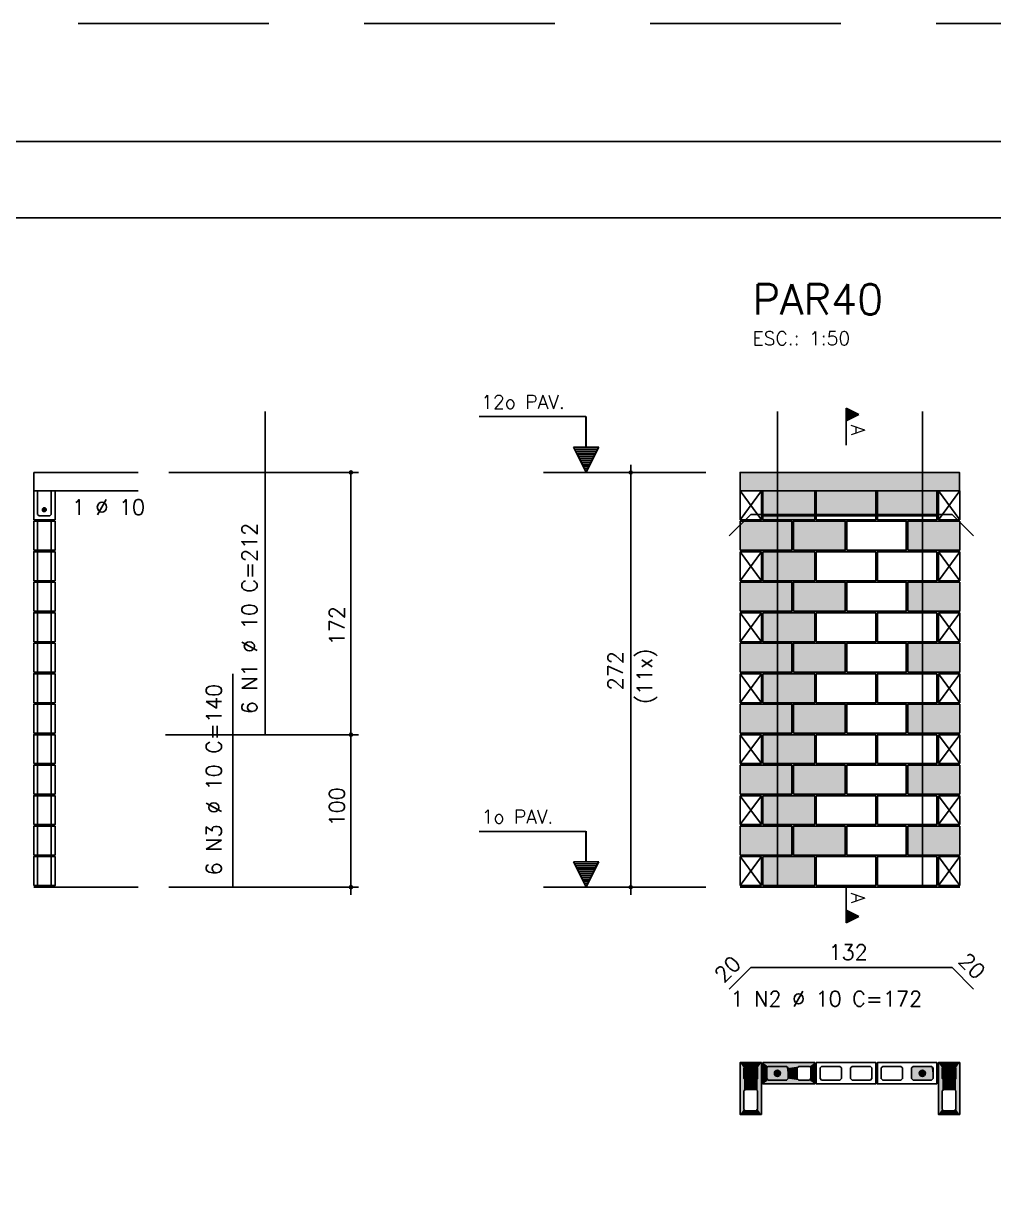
# Model space of a CAD drawing. Extents: x -1.9 to 86, y -1.5 to 60.9.
# Drawn here: x 49.08 to 61.8, y 45.59 to 60.95 of the extents above; entities that cross this region are included whole.
import ezdxf

# ---------------------------------------------------------------- set-up
doc = ezdxf.new("R2010")
doc.units = 0
doc.header["$MEASUREMENT"] = 0
doc.linetypes.add('HIDDEN', pattern=[0.375, 0.25, -0.125])
doc.layers.get('0').update_dxf_attribs({"linetype": 'CONTINUOUS'})
doc.layers.get('Defpoints').update_dxf_attribs({"linetype": 'CONTINUOUS'})
for name, color, linetype in [('ARQ_FOLHA', 7, 'CONTINUOUS'), ('PENA_01', 1, 'CONTINUOUS'), ('PENA_02', 2, 'CONTINUOUS'), ('PENA_03', 3, 'CONTINUOUS'), ('PENA_05', 5, 'CONTINUOUS'), ('PENA_06', 6, 'CONTINUOUS'), ('PENA_09', 254, 'CONTINUOUS'), ('PENA_11', 252, 'CONTINUOUS'), ('PENA_21', 100, 'CONTINUOUS')]:
    doc.layers.add(name, color=color, linetype=linetype)
doc.styles.get("Standard").update_dxf_attribs({"font": 'ROMANS.SHX'})

# ---------------------------------------------------------------- blocks, each defined once
blk = doc.blocks.new('FOLHA A1 - 841 X 594')
at = {"layer": 'ARQ_FOLHA', "color": 1}
for points in [[(-841, 0), (0, 0), (0, 594), (-841, 594)], [(-816, 10), (-10, 10), (-10, 584), (-816, 584)]]:
    blk.add_lwpolyline(points, close=True, dxfattribs=at)
at = {"layer": 'Defpoints', "color": 8, "linetype": 'HIDDEN', "ltscale": 100}
blk.add_lwpolyline([(-860.5, 609.5), (-860.5, -15.5), (19.5, -15.5), (19.5, 609.5)], close=True, dxfattribs=at)
blk = doc.blocks.new('*U24')
blk.add_blockref('FOLHA A1 - 841 X 594', (0, 0))

msp = doc.modelspace()

# ---------------------------------------------------------------- linework, layer by layer
at = {"layer": 'PENA_01', "linetype": 'Continuous'}
for p, q in [((55.9, 55.06), (58.031, 55.06)), ((58.779, 54.49), (59.459, 54.49)), ((59.479, 54.49), (60.259, 54.49)), ((60.279, 54.49), (61.059, 54.49)), ((55.9, 49.62), (58.031, 49.62))]:
    msp.add_line(p, q, dxfattribs=at)
for points in [[(58.529, 47.248), (58.529, 47.108), (58.549, 47.088), (58.689, 47.088), (58.709, 47.108), (58.709, 47.248), (58.689, 47.268), (58.549, 47.268), (58.529, 47.248)], [(59.089, 47.268), (58.849, 47.268), (58.829, 47.248), (58.829, 47.108), (58.849, 47.088), (59.089, 47.088), (59.109, 47.108), (59.109, 47.248), (59.089, 47.268)], [(59.389, 47.268), (59.249, 47.268), (59.229, 47.248), (59.229, 47.108), (59.249, 47.088), (59.389, 47.088), (59.409, 47.108), (59.409, 47.248), (59.389, 47.268)], [(59.809, 47.248), (59.789, 47.268), (59.549, 47.268), (59.529, 47.248), (59.529, 47.108), (59.549, 47.088), (59.789, 47.088), (59.809, 47.108), (59.809, 47.248)], [(60.209, 47.248), (60.189, 47.268), (59.949, 47.268), (59.929, 47.248), (59.929, 47.108), (59.949, 47.088), (60.189, 47.088), (60.209, 47.108), (60.209, 47.248)], [(60.609, 47.248), (60.589, 47.268), (60.349, 47.268), (60.329, 47.248), (60.329, 47.108), (60.349, 47.088), (60.589, 47.088), (60.609, 47.108), (60.609, 47.248)], [(61.009, 47.248), (60.989, 47.268), (60.749, 47.268), (60.729, 47.248), (60.729, 47.108), (60.749, 47.088), (60.989, 47.088), (61.009, 47.108), (61.009, 47.248)], [(61.129, 47.248), (61.129, 47.108), (61.149, 47.088), (61.289, 47.088), (61.309, 47.108), (61.309, 47.248), (61.289, 47.268), (61.149, 47.268), (61.129, 47.248)], [(58.529, 46.948), (58.529, 46.708), (58.549, 46.688), (58.689, 46.688), (58.709, 46.708), (58.709, 46.948), (58.689, 46.968), (58.549, 46.968), (58.529, 46.948)], [(61.129, 46.948), (61.129, 46.708), (61.149, 46.688), (61.289, 46.688), (61.309, 46.708), (61.309, 46.948), (61.289, 46.968), (61.149, 46.968), (61.129, 46.948)]]:
    msp.add_lwpolyline(points, dxfattribs=at)
at = {"layer": 'PENA_02', "linetype": 'Continuous'}
for p, q in [((58.759, 54.82), (58.479, 54.82)), ((58.479, 54.82), (58.479, 54.44)), ((58.759, 54.44), (58.759, 54.82)), ((61.359, 54.82), (61.079, 54.82)), ((61.079, 54.82), (61.079, 54.44)), ((61.359, 54.44), (61.359, 54.82)), ((58.479, 54.44), (58.759, 54.44)), ((61.079, 54.44), (61.359, 54.44)), ((58.759, 54.02), (58.479, 54.02)), ((58.479, 54.02), (58.479, 53.64)), ((58.759, 53.64), (58.759, 54.02)), ((61.359, 54.02), (61.079, 54.02)), ((61.079, 54.02), (61.079, 53.64)), ((61.359, 53.64), (61.359, 54.02)), ((58.479, 53.64), (58.759, 53.64)), ((61.079, 53.64), (61.359, 53.64)), ((58.759, 53.22), (58.479, 53.22)), ((58.479, 53.22), (58.479, 52.84)), ((58.759, 52.84), (58.759, 53.22)), ((61.359, 53.22), (61.079, 53.22)), ((61.079, 53.22), (61.079, 52.84)), ((61.359, 52.84), (61.359, 53.22)), ((58.479, 52.84), (58.759, 52.84)), ((61.079, 52.84), (61.359, 52.84)), ((58.759, 52.42), (58.479, 52.42)), ((58.479, 52.42), (58.479, 52.04)), ((58.759, 52.04), (58.759, 52.42)), ((61.359, 52.42), (61.079, 52.42)), ((61.079, 52.42), (61.079, 52.04)), ((61.359, 52.04), (61.359, 52.42)), ((58.479, 52.04), (58.759, 52.04)), ((61.079, 52.04), (61.359, 52.04)), ((58.759, 51.62), (58.479, 51.62)), ((58.479, 51.62), (58.479, 51.24)), ((58.759, 51.24), (58.759, 51.62)), ((61.359, 51.62), (61.079, 51.62)), ((61.079, 51.62), (61.079, 51.24)), ((61.359, 51.24), (61.359, 51.62)), ((58.479, 51.24), (58.759, 51.24)), ((61.079, 51.24), (61.359, 51.24)), ((58.759, 50.82), (58.479, 50.82)), ((58.479, 50.82), (58.479, 50.44)), ((58.759, 50.44), (58.759, 50.82)), ((61.359, 50.82), (61.079, 50.82)), ((61.079, 50.82), (61.079, 50.44)), ((61.359, 50.44), (61.359, 50.82)), ((58.479, 50.44), (58.759, 50.44)), ((61.079, 50.44), (61.359, 50.44)), ((58.759, 50.02), (58.479, 50.02)), ((58.479, 50.02), (58.479, 49.64)), ((58.759, 49.64), (58.759, 50.02)), ((61.359, 50.02), (61.079, 50.02)), ((61.079, 50.02), (61.079, 49.64)), ((61.359, 49.64), (61.359, 50.02)), ((58.479, 49.64), (58.759, 49.64)), ((61.079, 49.64), (61.359, 49.64)), ((58.479, 49.62), (61.359, 49.62))]:
    msp.add_line(p, q, dxfattribs=at)
for points in [[(58.479, 54.82), (61.356, 54.82), (61.356, 55.06), (58.479, 55.06), (58.479, 54.82)], [(58.779, 54.44), (59.459, 54.44), (59.459, 54.82), (58.779, 54.82), (58.779, 54.44)], [(59.479, 54.44), (60.259, 54.44), (60.259, 54.82), (59.479, 54.82), (59.479, 54.44)], [(60.279, 54.44), (61.059, 54.44), (61.059, 54.82), (60.279, 54.82), (60.279, 54.44)], [(58.479, 54.04), (59.159, 54.04), (59.159, 54.42), (58.479, 54.42), (58.479, 54.04)], [(59.179, 54.04), (59.859, 54.04), (59.859, 54.42), (59.179, 54.42), (59.179, 54.04)], [(59.879, 54.04), (60.659, 54.04), (60.659, 54.42), (59.879, 54.42), (59.879, 54.04)], [(60.679, 54.04), (61.359, 54.04), (61.359, 54.42), (60.679, 54.42), (60.679, 54.04)], [(58.779, 53.64), (59.459, 53.64), (59.459, 54.02), (58.779, 54.02), (58.779, 53.64)], [(59.479, 53.64), (60.259, 53.64), (60.259, 54.02), (59.479, 54.02), (59.479, 53.64)], [(60.279, 53.64), (61.059, 53.64), (61.059, 54.02), (60.279, 54.02), (60.279, 53.64)], [(58.479, 53.24), (59.159, 53.24), (59.159, 53.62), (58.479, 53.62), (58.479, 53.24)], [(59.179, 53.24), (59.859, 53.24), (59.859, 53.62), (59.179, 53.62), (59.179, 53.24)], [(59.879, 53.24), (60.659, 53.24), (60.659, 53.62), (59.879, 53.62), (59.879, 53.24)], [(60.679, 53.24), (61.359, 53.24), (61.359, 53.62), (60.679, 53.62), (60.679, 53.24)], [(58.779, 52.84), (59.459, 52.84), (59.459, 53.22), (58.779, 53.22), (58.779, 52.84)], [(59.479, 52.84), (60.259, 52.84), (60.259, 53.22), (59.479, 53.22), (59.479, 52.84)], [(60.279, 52.84), (61.059, 52.84), (61.059, 53.22), (60.279, 53.22), (60.279, 52.84)], [(58.479, 52.44), (59.159, 52.44), (59.159, 52.82), (58.479, 52.82), (58.479, 52.44)], [(59.179, 52.44), (59.859, 52.44), (59.859, 52.82), (59.179, 52.82), (59.179, 52.44)], [(59.879, 52.44), (60.659, 52.44), (60.659, 52.82), (59.879, 52.82), (59.879, 52.44)], [(60.679, 52.44), (61.359, 52.44), (61.359, 52.82), (60.679, 52.82), (60.679, 52.44)], [(58.779, 52.04), (59.459, 52.04), (59.459, 52.42), (58.779, 52.42), (58.779, 52.04)], [(59.479, 52.04), (60.259, 52.04), (60.259, 52.42), (59.479, 52.42), (59.479, 52.04)], [(60.279, 52.04), (61.059, 52.04), (61.059, 52.42), (60.279, 52.42), (60.279, 52.04)], [(58.479, 51.64), (59.159, 51.64), (59.159, 52.02), (58.479, 52.02), (58.479, 51.64)], [(59.179, 51.64), (59.859, 51.64), (59.859, 52.02), (59.179, 52.02), (59.179, 51.64)], [(59.879, 51.64), (60.659, 51.64), (60.659, 52.02), (59.879, 52.02), (59.879, 51.64)], [(60.679, 51.64), (61.359, 51.64), (61.359, 52.02), (60.679, 52.02), (60.679, 51.64)], [(58.779, 51.24), (59.459, 51.24), (59.459, 51.62), (58.779, 51.62), (58.779, 51.24)], [(59.479, 51.24), (60.259, 51.24), (60.259, 51.62), (59.479, 51.62), (59.479, 51.24)], [(60.279, 51.24), (61.059, 51.24), (61.059, 51.62), (60.279, 51.62), (60.279, 51.24)], [(58.479, 50.84), (59.159, 50.84), (59.159, 51.22), (58.479, 51.22), (58.479, 50.84)], [(59.179, 50.84), (59.859, 50.84), (59.859, 51.22), (59.179, 51.22), (59.179, 50.84)], [(59.879, 50.84), (60.659, 50.84), (60.659, 51.22), (59.879, 51.22), (59.879, 50.84)], [(60.679, 50.84), (61.359, 50.84), (61.359, 51.22), (60.679, 51.22), (60.679, 50.84)], [(58.779, 50.44), (59.459, 50.44), (59.459, 50.82), (58.779, 50.82), (58.779, 50.44)], [(59.479, 50.44), (60.259, 50.44), (60.259, 50.82), (59.479, 50.82), (59.479, 50.44)], [(60.279, 50.44), (61.059, 50.44), (61.059, 50.82), (60.279, 50.82), (60.279, 50.44)], [(58.479, 50.04), (59.159, 50.04), (59.159, 50.42), (58.479, 50.42), (58.479, 50.04)], [(59.179, 50.04), (59.859, 50.04), (59.859, 50.42), (59.179, 50.42), (59.179, 50.04)], [(59.879, 50.04), (60.659, 50.04), (60.659, 50.42), (59.879, 50.42), (59.879, 50.04)], [(60.679, 50.04), (61.359, 50.04), (61.359, 50.42), (60.679, 50.42), (60.679, 50.04)], [(58.779, 49.64), (59.459, 49.64), (59.459, 50.02), (58.779, 50.02), (58.779, 49.64)], [(59.479, 49.64), (60.259, 49.64), (60.259, 50.02), (59.479, 50.02), (59.479, 49.64)], [(60.279, 49.64), (61.059, 49.64), (61.059, 50.02), (60.279, 50.02), (60.279, 49.64)], [(58.479, 47.318), (58.479, 46.638), (58.759, 46.638), (58.759, 47.318), (58.479, 47.318)], [(59.459, 47.318), (58.779, 47.318), (58.779, 47.038), (59.459, 47.038), (59.459, 47.318)], [(60.259, 47.318), (59.479, 47.318), (59.479, 47.038), (60.259, 47.038), (60.259, 47.318)], [(61.059, 47.318), (60.279, 47.318), (60.279, 47.038), (61.059, 47.038), (61.059, 47.318)], [(61.079, 47.318), (61.079, 46.638), (61.359, 46.638), (61.359, 47.318), (61.079, 47.318)]]:
    msp.add_lwpolyline(points, dxfattribs=at)
for centre, radius in [((53.378, 55.06), 0.02), ((53.378, 55.06), 0.01), ((57.046, 55.06), 0.02), ((57.046, 55.06), 0.01), ((53.378, 51.62), 0.02), ((53.378, 51.62), 0.01), ((53.378, 49.62), 0.02), ((53.378, 49.62), 0.01), ((57.046, 49.62), 0.02), ((57.046, 49.62), 0.01)]:
    msp.add_circle(centre, radius, dxfattribs=at)
at = {"layer": 'PENA_03', "linetype": 'Continuous'}
for p, q in [((56.459, 55.792), (55.059, 55.792)), ((56.459, 55.392), (56.459, 55.792)), ((56.461, 55.392), (56.461, 55.793)), ((59.869, 55.417), (59.869, 55.903)), ((59.869, 55.903), (60.035, 55.82)), ((59.869, 55.902), (59.869, 55.738)), ((59.869, 55.902), (60.033, 55.82)), ((60.033, 55.82), (59.869, 55.738)), ((60.035, 55.82), (59.869, 55.737)), ((59.881, 55.897), (59.881, 55.743)), ((59.894, 55.89), (59.894, 55.75)), ((59.907, 55.884), (59.907, 55.756)), ((59.92, 55.877), (59.92, 55.762)), ((59.933, 55.871), (59.933, 55.769)), ((59.945, 55.865), (59.945, 55.775)), ((59.958, 55.858), (59.958, 55.782)), ((59.971, 55.852), (59.971, 55.788)), ((59.984, 55.845), (59.984, 55.794)), ((59.996, 55.839), (59.996, 55.801)), ((60.009, 55.833), (60.009, 55.807)), ((60.022, 55.826), (60.022, 55.814)), ((59.869, 55.737), (59.869, 55.417)), ((56.46, 55.06), (56.294, 55.392)), ((56.294, 55.392), (56.459, 55.392)), ((56.46, 55.063), (56.296, 55.391)), ((56.624, 55.391), (56.296, 55.391)), ((56.613, 55.367), (56.307, 55.367)), ((56.6, 55.341), (56.32, 55.341)), ((56.588, 55.315), (56.332, 55.315)), ((56.626, 55.392), (56.46, 55.06)), ((56.624, 55.391), (56.46, 55.063)), ((56.461, 55.392), (56.626, 55.392)), ((56.575, 55.29), (56.345, 55.29)), ((56.562, 55.264), (56.358, 55.264)), ((56.549, 55.239), (56.371, 55.239)), ((56.537, 55.213), (56.383, 55.213)), ((56.524, 55.188), (56.396, 55.188)), ((56.511, 55.162), (56.409, 55.162)), ((57.046, 49.52), (57.046, 55.16)), ((49.218, 55.06), (49.218, 54.44)), ((49.218, 55.06), (50.588, 55.06)), ((50.988, 55.06), (53.478, 55.06)), ((53.378, 49.52), (53.378, 55.06)), ((56.498, 55.137), (56.422, 55.137)), ((56.486, 55.111), (56.435, 55.111)), ((56.473, 55.086), (56.447, 55.086)), ((49.218, 54.82), (50.588, 54.82)), ((58.479, 54.44), (58.759, 54.82)), ((58.759, 54.44), (58.479, 54.82)), ((61.079, 54.44), (61.359, 54.82)), ((61.359, 54.44), (61.079, 54.82)), ((49.268, 54.04), (49.268, 54.42)), ((49.448, 54.04), (49.448, 54.42)), ((49.268, 53.64), (49.268, 54.02)), ((49.448, 53.64), (49.448, 54.02)), ((58.479, 53.64), (58.759, 54.02)), ((58.759, 53.64), (58.479, 54.02)), ((61.079, 53.64), (61.359, 54.02)), ((61.359, 53.64), (61.079, 54.02)), ((49.268, 53.24), (49.268, 53.62)), ((49.448, 53.24), (49.448, 53.62)), ((49.268, 52.84), (49.268, 53.22)), ((49.448, 52.84), (49.448, 53.22)), ((58.479, 52.84), (58.759, 53.22)), ((58.759, 52.84), (58.479, 53.22)), ((61.079, 52.84), (61.359, 53.22)), ((61.359, 52.84), (61.079, 53.22)), ((49.268, 52.44), (49.268, 52.82)), ((49.448, 52.44), (49.448, 52.82)), ((49.268, 52.04), (49.268, 52.42)), ((49.448, 52.04), (49.448, 52.42)), ((58.479, 52.04), (58.759, 52.42)), ((58.759, 52.04), (58.479, 52.42)), ((61.079, 52.04), (61.359, 52.42)), ((61.359, 52.04), (61.079, 52.42)), ((49.268, 51.64), (49.268, 52.02)), ((49.448, 51.64), (49.448, 52.02)), ((49.268, 51.24), (49.268, 51.62)), ((49.448, 51.24), (49.448, 51.62)), ((50.946, 51.62), (53.478, 51.62)), ((58.479, 51.24), (58.759, 51.62)), ((58.759, 51.24), (58.479, 51.62)), ((61.079, 51.24), (61.359, 51.62)), ((61.359, 51.24), (61.079, 51.62)), ((49.268, 50.84), (49.268, 51.22)), ((49.448, 50.84), (49.448, 51.22)), ((49.268, 50.44), (49.268, 50.82)), ((49.448, 50.44), (49.448, 50.82)), ((58.479, 50.44), (58.759, 50.82)), ((58.759, 50.44), (58.479, 50.82)), ((61.079, 50.44), (61.359, 50.82)), ((61.359, 50.44), (61.079, 50.82)), ((49.268, 50.04), (49.268, 50.42)), ((49.448, 50.04), (49.448, 50.42)), ((56.459, 50.352), (55.059, 50.352)), ((56.459, 49.952), (56.459, 50.352)), ((56.461, 49.952), (56.461, 50.353)), ((49.268, 49.64), (49.268, 50.02)), ((49.448, 49.64), (49.448, 50.02)), ((56.46, 49.62), (56.294, 49.952)), ((56.294, 49.952), (56.459, 49.952)), ((56.46, 49.623), (56.296, 49.951)), ((56.624, 49.951), (56.296, 49.951)), ((56.626, 49.952), (56.46, 49.62)), ((56.624, 49.951), (56.46, 49.623)), ((56.461, 49.952), (56.626, 49.952)), ((58.479, 49.64), (58.759, 50.02)), ((58.759, 49.64), (58.479, 50.02)), ((61.079, 49.64), (61.359, 50.02)), ((61.359, 49.64), (61.079, 50.02)), ((56.613, 49.927), (56.307, 49.927)), ((56.6, 49.901), (56.32, 49.901)), ((56.588, 49.875), (56.332, 49.875)), ((56.575, 49.85), (56.345, 49.85)), ((56.562, 49.824), (56.358, 49.824)), ((56.549, 49.799), (56.371, 49.799)), ((56.537, 49.773), (56.383, 49.773)), ((56.524, 49.748), (56.396, 49.748)), ((56.511, 49.722), (56.409, 49.722)), ((56.498, 49.697), (56.422, 49.697)), ((56.486, 49.671), (56.435, 49.671)), ((56.473, 49.646), (56.447, 49.646)), ((59.869, 49.64), (59.869, 49.154)), ((59.869, 49.319), (59.869, 49.64)), ((49.218, 49.62), (50.588, 49.62)), ((50.988, 49.62), (53.478, 49.62)), ((59.869, 49.155), (59.869, 49.319)), ((60.033, 49.237), (59.869, 49.319)), ((60.035, 49.237), (59.869, 49.319)), ((59.869, 49.154), (60.035, 49.237)), ((59.869, 49.155), (60.033, 49.237)), ((59.881, 49.16), (59.881, 49.313)), ((59.894, 49.167), (59.894, 49.307)), ((59.907, 49.173), (59.907, 49.301)), ((59.92, 49.179), (59.92, 49.294)), ((59.933, 49.186), (59.933, 49.288)), ((59.945, 49.192), (59.945, 49.281)), ((59.958, 49.198), (59.958, 49.275)), ((59.971, 49.205), (59.971, 49.269)), ((59.984, 49.211), (59.984, 49.262)), ((59.996, 49.218), (59.996, 49.256)), ((60.009, 49.224), (60.009, 49.25)), ((60.022, 49.23), (60.022, 49.243))]:
    msp.add_line(p, q, dxfattribs=at)
for points in [[(49.218, 54.44), (49.498, 54.44), (49.498, 54.82)], [(49.448, 54.82), (49.448, 54.51), (49.428, 54.49), (49.288, 54.49), (49.268, 54.51), (49.268, 54.82)], [(49.218, 54.04), (49.498, 54.04), (49.498, 54.42), (49.218, 54.42), (49.218, 54.04)], [(49.218, 53.64), (49.498, 53.64), (49.498, 54.02), (49.218, 54.02), (49.218, 53.64)], [(49.218, 53.24), (49.498, 53.24), (49.498, 53.62), (49.218, 53.62), (49.218, 53.24)], [(49.218, 52.84), (49.498, 52.84), (49.498, 53.22), (49.218, 53.22), (49.218, 52.84)], [(49.218, 52.44), (49.498, 52.44), (49.498, 52.82), (49.218, 52.82), (49.218, 52.44)], [(49.218, 52.04), (49.498, 52.04), (49.498, 52.42), (49.218, 52.42), (49.218, 52.04)], [(49.218, 51.64), (49.498, 51.64), (49.498, 52.02), (49.218, 52.02), (49.218, 51.64)], [(49.218, 51.24), (49.498, 51.24), (49.498, 51.62), (49.218, 51.62), (49.218, 51.24)], [(49.218, 50.84), (49.498, 50.84), (49.498, 51.22), (49.218, 51.22), (49.218, 50.84)], [(49.218, 50.44), (49.498, 50.44), (49.498, 50.82), (49.218, 50.82), (49.218, 50.44)], [(49.218, 50.04), (49.498, 50.04), (49.498, 50.42), (49.218, 50.42), (49.218, 50.04)], [(49.218, 49.64), (49.498, 49.64), (49.498, 50.02), (49.218, 50.02), (49.218, 49.64)], [(58.689, 47.268), (58.709, 47.248), (58.709, 47.108), (58.689, 47.088), (58.549, 47.088), (58.529, 47.108), (58.529, 47.248), (58.549, 47.268), (58.689, 47.268)], [(59.109, 47.108), (59.089, 47.088), (58.849, 47.088), (58.829, 47.108), (58.829, 47.248), (58.849, 47.268), (59.089, 47.268), (59.109, 47.248), (59.109, 47.108)], [(61.009, 47.108), (60.989, 47.088), (60.749, 47.088), (60.729, 47.108), (60.729, 47.248), (60.749, 47.268), (60.989, 47.268), (61.009, 47.248), (61.009, 47.108)], [(61.289, 47.268), (61.309, 47.248), (61.309, 47.108), (61.289, 47.088), (61.149, 47.088), (61.129, 47.108), (61.129, 47.248), (61.149, 47.268), (61.289, 47.268)]]:
    msp.add_lwpolyline(points, dxfattribs=at)
for centre, radius in [((49.357, 54.571), 0.025), ((58.619, 47.178), 0.04), ((58.969, 47.178), 0.04), ((60.869, 47.178), 0.04), ((61.219, 47.178), 0.04)]:
    msp.add_circle(centre, radius, dxfattribs=at)
for points in [[(49.382, 54.571), (49.345, 54.593), (49.334, 54.58)], [(49.382, 54.571), (49.334, 54.58), (49.334, 54.563)], [(49.382, 54.571), (49.334, 54.563), (49.345, 54.55)], [(49.382, 54.571), (49.361, 54.596), (49.345, 54.593)], [(49.382, 54.571), (49.345, 54.55), (49.361, 54.547)], [(49.382, 54.571), (49.376, 54.587), (49.361, 54.596)], [(49.382, 54.571), (49.361, 54.547), (49.376, 54.555)], [(49.382, 54.571), (49.376, 54.555), (49.382, 54.571)], [(58.659, 47.178), (58.599, 47.213), (58.581, 47.192)], [(58.659, 47.178), (58.581, 47.192), (58.581, 47.165)], [(58.659, 47.178), (58.581, 47.165), (58.599, 47.144)], [(58.659, 47.178), (58.626, 47.218), (58.599, 47.213)], [(58.659, 47.178), (58.599, 47.144), (58.626, 47.139)], [(58.659, 47.178), (58.649, 47.204), (58.626, 47.218)], [(58.659, 47.178), (58.626, 47.139), (58.649, 47.153)], [(58.659, 47.178), (58.649, 47.153), (58.659, 47.178)], [(59.009, 47.178), (58.949, 47.213), (58.931, 47.192)], [(59.009, 47.178), (58.931, 47.192), (58.931, 47.165)], [(59.009, 47.178), (58.931, 47.165), (58.949, 47.144)], [(59.009, 47.178), (58.976, 47.218), (58.949, 47.213)], [(59.009, 47.178), (58.949, 47.144), (58.976, 47.139)], [(59.009, 47.178), (58.999, 47.204), (58.976, 47.218)], [(59.009, 47.178), (58.976, 47.139), (58.999, 47.153)], [(59.009, 47.178), (58.999, 47.153), (59.009, 47.178)], [(60.909, 47.178), (60.849, 47.213), (60.831, 47.192)], [(60.909, 47.178), (60.831, 47.192), (60.831, 47.165)], [(60.909, 47.178), (60.831, 47.165), (60.849, 47.144)], [(60.909, 47.178), (60.876, 47.218), (60.849, 47.213)], [(60.909, 47.178), (60.849, 47.144), (60.876, 47.139)], [(60.909, 47.178), (60.899, 47.204), (60.876, 47.218)], [(60.909, 47.178), (60.876, 47.139), (60.899, 47.153)], [(60.909, 47.178), (60.899, 47.153), (60.909, 47.178)], [(61.259, 47.178), (61.199, 47.213), (61.181, 47.192)], [(61.259, 47.178), (61.181, 47.192), (61.181, 47.165)], [(61.259, 47.178), (61.181, 47.165), (61.199, 47.144)], [(61.259, 47.178), (61.226, 47.218), (61.199, 47.213)], [(61.259, 47.178), (61.199, 47.144), (61.226, 47.139)], [(61.259, 47.178), (61.249, 47.204), (61.226, 47.218)], [(61.259, 47.178), (61.226, 47.139), (61.249, 47.153)], [(61.259, 47.178), (61.249, 47.153), (61.259, 47.178)]]:
    msp.add_solid(points, dxfattribs=at)
at = {"layer": 'PENA_05', "linetype": 'Continuous'}
for p, q in [((52.254, 51.617), (52.254, 55.86)), ((58.336, 54.227), (58.619, 54.51)), ((58.619, 54.51), (61.259, 54.51)), ((61.259, 54.51), (61.541, 54.227)), ((51.828, 49.62), (51.828, 52.42)), ((58.336, 48.283), (58.619, 48.566)), ((58.619, 48.566), (61.259, 48.566)), ((61.259, 48.566), (61.541, 48.283))]:
    msp.add_line(p, q, dxfattribs=at)
for points in [[(58.97, 55.86), (58.97, 49.62)], [(60.87, 55.86), (60.87, 49.62)]]:
    msp.add_lwpolyline(points, dxfattribs=at)
at = {"layer": 'PENA_09', "linetype": 'Continuous'}
for points in [[(58.779, 54.49), (59.459, 54.49), (59.459, 54.82), (58.779, 54.82), (58.779, 54.49)], [(59.479, 54.49), (60.259, 54.49), (60.259, 54.82), (59.479, 54.82), (59.479, 54.49)], [(60.279, 54.49), (61.059, 54.49), (61.059, 54.82), (60.279, 54.82), (60.279, 54.49)]]:
    msp.add_lwpolyline(points, dxfattribs=at)
for points in [[(58.779, 54.49), (59.459, 54.49), (59.459, 54.82)], [(58.779, 54.49), (59.459, 54.82), (58.779, 54.82)], [(58.779, 54.49), (58.779, 54.82), (58.779, 54.49)], [(59.479, 54.49), (60.259, 54.49), (60.259, 54.82)], [(59.479, 54.49), (60.259, 54.82), (59.479, 54.82)], [(59.479, 54.49), (59.479, 54.82), (59.479, 54.49)], [(60.279, 54.49), (61.059, 54.49), (61.059, 54.82)], [(60.279, 54.49), (61.059, 54.82), (60.279, 54.82)], [(60.279, 54.49), (60.279, 54.82), (60.279, 54.49)]]:
    msp.add_solid(points, dxfattribs=at)
at = {"layer": 'PENA_11', "linetype": 'Continuous'}
for points in [[(58.479, 54.82), (61.356, 54.82), (61.356, 55.06)], [(58.479, 54.82), (61.356, 55.06), (58.479, 55.06)], [(58.479, 54.82), (58.479, 55.06), (58.479, 54.82)], [(58.689, 47.268), (58.549, 47.088), (58.529, 47.108)], [(58.689, 47.268), (58.529, 47.108), (58.529, 47.248)], [(58.689, 47.268), (58.529, 47.248), (58.549, 47.268)], [(58.689, 47.268), (58.689, 47.088), (58.549, 47.088)], [(58.689, 47.268), (58.549, 47.268), (58.689, 47.268)], [(58.689, 47.268), (58.709, 47.248), (58.709, 47.108)], [(58.689, 47.268), (58.709, 47.108), (58.689, 47.088)], [(59.109, 47.108), (58.829, 47.248), (58.849, 47.268)], [(59.109, 47.108), (58.829, 47.108), (58.829, 47.248)], [(59.109, 47.108), (58.849, 47.268), (59.089, 47.268)], [(59.109, 47.108), (59.089, 47.268), (59.109, 47.248)], [(59.109, 47.108), (59.109, 47.248), (59.109, 47.108)], [(61.009, 47.108), (60.729, 47.248), (60.749, 47.268)], [(61.009, 47.108), (60.729, 47.108), (60.729, 47.248)], [(61.009, 47.108), (60.749, 47.268), (60.989, 47.268)], [(61.009, 47.108), (60.989, 47.268), (61.009, 47.248)], [(61.009, 47.108), (61.009, 47.248), (61.009, 47.108)], [(61.289, 47.268), (61.149, 47.088), (61.129, 47.108)], [(61.289, 47.268), (61.129, 47.108), (61.129, 47.248)], [(61.289, 47.268), (61.129, 47.248), (61.149, 47.268)], [(61.289, 47.268), (61.289, 47.088), (61.149, 47.088)], [(61.289, 47.268), (61.149, 47.268), (61.289, 47.268)], [(61.289, 47.268), (61.309, 47.248), (61.309, 47.108)], [(61.289, 47.268), (61.309, 47.108), (61.289, 47.088)], [(59.109, 47.108), (58.849, 47.088), (58.829, 47.108)], [(59.109, 47.108), (59.089, 47.088), (58.849, 47.088)], [(61.009, 47.108), (60.749, 47.088), (60.729, 47.108)], [(61.009, 47.108), (60.989, 47.088), (60.749, 47.088)]]:
    msp.add_solid(points, dxfattribs=at)
at = {"layer": 'PENA_21', "linetype": 'Continuous'}
for points in [[(58.479, 54.04), (59.159, 54.04), (59.159, 54.42), (58.479, 54.42), (58.479, 54.04)], [(58.779, 54.44), (59.459, 54.44), (59.459, 54.49), (58.779, 54.49), (58.779, 54.44)], [(59.179, 54.04), (59.859, 54.04), (59.859, 54.42), (59.179, 54.42), (59.179, 54.04)], [(60.679, 54.04), (61.359, 54.04), (61.359, 54.42), (60.679, 54.42), (60.679, 54.04)], [(58.779, 53.64), (59.459, 53.64), (59.459, 54.02), (58.779, 54.02), (58.779, 53.64)], [(58.479, 53.24), (59.159, 53.24), (59.159, 53.62), (58.479, 53.62), (58.479, 53.24)], [(59.179, 53.24), (59.859, 53.24), (59.859, 53.62), (59.179, 53.62), (59.179, 53.24)], [(60.679, 53.24), (61.359, 53.24), (61.359, 53.62), (60.679, 53.62), (60.679, 53.24)], [(58.779, 52.84), (59.459, 52.84), (59.459, 53.22), (58.779, 53.22), (58.779, 52.84)], [(58.479, 52.44), (59.159, 52.44), (59.159, 52.82), (58.479, 52.82), (58.479, 52.44)], [(59.179, 52.44), (59.859, 52.44), (59.859, 52.82), (59.179, 52.82), (59.179, 52.44)], [(60.679, 52.44), (61.359, 52.44), (61.359, 52.82), (60.679, 52.82), (60.679, 52.44)], [(58.779, 52.04), (59.459, 52.04), (59.459, 52.42), (58.779, 52.42), (58.779, 52.04)], [(58.479, 51.64), (59.159, 51.64), (59.159, 52.02), (58.479, 52.02), (58.479, 51.64)], [(59.179, 51.64), (59.859, 51.64), (59.859, 52.02), (59.179, 52.02), (59.179, 51.64)], [(60.679, 51.64), (61.359, 51.64), (61.359, 52.02), (60.679, 52.02), (60.679, 51.64)], [(58.779, 51.24), (59.459, 51.24), (59.459, 51.62), (58.779, 51.62), (58.779, 51.24)], [(58.479, 50.84), (59.159, 50.84), (59.159, 51.22), (58.479, 51.22), (58.479, 50.84)], [(59.179, 50.84), (59.859, 50.84), (59.859, 51.22), (59.179, 51.22), (59.179, 50.84)], [(60.679, 50.84), (61.359, 50.84), (61.359, 51.22), (60.679, 51.22), (60.679, 50.84)], [(58.779, 50.44), (59.459, 50.44), (59.459, 50.82), (58.779, 50.82), (58.779, 50.44)], [(58.479, 50.04), (59.159, 50.04), (59.159, 50.42), (58.479, 50.42), (58.479, 50.04)], [(59.179, 50.04), (59.859, 50.04), (59.859, 50.42), (59.179, 50.42), (59.179, 50.04)], [(60.679, 50.04), (61.359, 50.04), (61.359, 50.42), (60.679, 50.42), (60.679, 50.04)], [(58.779, 49.64), (59.459, 49.64), (59.459, 50.02), (58.779, 50.02), (58.779, 49.64)], [(58.619, 47.318), (58.619, 47.268), (58.549, 47.268), (58.529, 47.248), (58.529, 47.108), (58.549, 47.088), (58.619, 47.088), (58.619, 46.968), (58.549, 46.968), (58.529, 46.948), (58.529, 46.708), (58.549, 46.688), (58.619, 46.688), (58.619, 46.638), (58.479, 46.638), (58.479, 47.318), (58.619, 47.318)], [(58.619, 47.318), (58.619, 47.268), (58.689, 47.268), (58.709, 47.248), (58.709, 47.108), (58.689, 47.088), (58.619, 47.088), (58.619, 46.968), (58.689, 46.968), (58.709, 46.948), (58.709, 46.708), (58.689, 46.688), (58.619, 46.688), (58.619, 46.638), (58.759, 46.638), (58.759, 47.318), (58.619, 47.318)], [(59.459, 47.178), (59.409, 47.178), (59.409, 47.248), (59.389, 47.268), (59.249, 47.268), (59.229, 47.248), (59.229, 47.178), (59.109, 47.178), (59.109, 47.248), (59.089, 47.268), (58.849, 47.268), (58.829, 47.248), (58.829, 47.178), (58.779, 47.178), (58.779, 47.318), (59.459, 47.318), (59.459, 47.178)], [(61.219, 47.318), (61.219, 47.268), (61.149, 47.268), (61.129, 47.248), (61.129, 47.108), (61.149, 47.088), (61.219, 47.088), (61.219, 46.968), (61.149, 46.968), (61.129, 46.948), (61.129, 46.708), (61.149, 46.688), (61.219, 46.688), (61.219, 46.638), (61.079, 46.638), (61.079, 47.318), (61.219, 47.318)], [(61.219, 47.318), (61.219, 47.268), (61.289, 47.268), (61.309, 47.248), (61.309, 47.108), (61.289, 47.088), (61.219, 47.088), (61.219, 46.968), (61.289, 46.968), (61.309, 46.948), (61.309, 46.708), (61.289, 46.688), (61.219, 46.688), (61.219, 46.638), (61.359, 46.638), (61.359, 47.318), (61.219, 47.318)], [(59.459, 47.178), (59.409, 47.178), (59.409, 47.108), (59.389, 47.088), (59.249, 47.088), (59.229, 47.108), (59.229, 47.178), (59.109, 47.178), (59.109, 47.108), (59.089, 47.088), (58.849, 47.088), (58.829, 47.108), (58.829, 47.178), (58.779, 47.178), (58.779, 47.038), (59.459, 47.038), (59.459, 47.178)]]:
    msp.add_lwpolyline(points, dxfattribs=at)
for points in [[(58.479, 54.04), (59.159, 54.04), (59.159, 54.42)], [(58.479, 54.04), (59.159, 54.42), (58.479, 54.42)], [(58.479, 54.04), (58.479, 54.42), (58.479, 54.04)], [(58.779, 54.44), (59.459, 54.44), (59.459, 54.49)], [(58.779, 54.44), (59.459, 54.49), (58.779, 54.49)], [(58.779, 54.44), (58.779, 54.49), (58.779, 54.44)], [(59.179, 54.04), (59.859, 54.04), (59.859, 54.42)], [(59.179, 54.04), (59.859, 54.42), (59.179, 54.42)], [(59.179, 54.04), (59.179, 54.42), (59.179, 54.04)], [(60.679, 54.04), (61.359, 54.04), (61.359, 54.42)], [(60.679, 54.04), (61.359, 54.42), (60.679, 54.42)], [(60.679, 54.04), (60.679, 54.42), (60.679, 54.04)], [(58.779, 53.64), (59.459, 53.64), (59.459, 54.02)], [(58.779, 53.64), (59.459, 54.02), (58.779, 54.02)], [(58.779, 53.64), (58.779, 54.02), (58.779, 53.64)], [(58.479, 53.24), (59.159, 53.24), (59.159, 53.62)], [(58.479, 53.24), (59.159, 53.62), (58.479, 53.62)], [(58.479, 53.24), (58.479, 53.62), (58.479, 53.24)], [(59.179, 53.24), (59.859, 53.24), (59.859, 53.62)], [(59.179, 53.24), (59.859, 53.62), (59.179, 53.62)], [(59.179, 53.24), (59.179, 53.62), (59.179, 53.24)], [(60.679, 53.24), (61.359, 53.24), (61.359, 53.62)], [(60.679, 53.24), (61.359, 53.62), (60.679, 53.62)], [(60.679, 53.24), (60.679, 53.62), (60.679, 53.24)], [(58.779, 52.84), (59.459, 52.84), (59.459, 53.22)], [(58.779, 52.84), (59.459, 53.22), (58.779, 53.22)], [(58.779, 52.84), (58.779, 53.22), (58.779, 52.84)], [(58.479, 52.44), (59.159, 52.44), (59.159, 52.82)], [(58.479, 52.44), (59.159, 52.82), (58.479, 52.82)], [(58.479, 52.44), (58.479, 52.82), (58.479, 52.44)], [(59.179, 52.44), (59.859, 52.44), (59.859, 52.82)], [(59.179, 52.44), (59.859, 52.82), (59.179, 52.82)], [(59.179, 52.44), (59.179, 52.82), (59.179, 52.44)], [(60.679, 52.44), (61.359, 52.44), (61.359, 52.82)], [(60.679, 52.44), (61.359, 52.82), (60.679, 52.82)], [(60.679, 52.44), (60.679, 52.82), (60.679, 52.44)], [(58.779, 52.04), (59.459, 52.04), (59.459, 52.42)], [(58.779, 52.04), (59.459, 52.42), (58.779, 52.42)], [(58.779, 52.04), (58.779, 52.42), (58.779, 52.04)], [(58.479, 51.64), (59.159, 51.64), (59.159, 52.02)], [(58.479, 51.64), (59.159, 52.02), (58.479, 52.02)], [(58.479, 51.64), (58.479, 52.02), (58.479, 51.64)], [(59.179, 51.64), (59.859, 51.64), (59.859, 52.02)], [(59.179, 51.64), (59.859, 52.02), (59.179, 52.02)], [(59.179, 51.64), (59.179, 52.02), (59.179, 51.64)], [(60.679, 51.64), (61.359, 51.64), (61.359, 52.02)], [(60.679, 51.64), (61.359, 52.02), (60.679, 52.02)], [(60.679, 51.64), (60.679, 52.02), (60.679, 51.64)], [(58.779, 51.24), (59.459, 51.24), (59.459, 51.62)], [(58.779, 51.24), (59.459, 51.62), (58.779, 51.62)], [(58.779, 51.24), (58.779, 51.62), (58.779, 51.24)], [(58.479, 50.84), (59.159, 50.84), (59.159, 51.22)], [(58.479, 50.84), (59.159, 51.22), (58.479, 51.22)], [(58.479, 50.84), (58.479, 51.22), (58.479, 50.84)], [(59.179, 50.84), (59.859, 50.84), (59.859, 51.22)], [(59.179, 50.84), (59.859, 51.22), (59.179, 51.22)], [(59.179, 50.84), (59.179, 51.22), (59.179, 50.84)], [(60.679, 50.84), (61.359, 50.84), (61.359, 51.22)], [(60.679, 50.84), (61.359, 51.22), (60.679, 51.22)], [(60.679, 50.84), (60.679, 51.22), (60.679, 50.84)], [(58.779, 50.44), (59.459, 50.44), (59.459, 50.82)], [(58.779, 50.44), (59.459, 50.82), (58.779, 50.82)], [(58.779, 50.44), (58.779, 50.82), (58.779, 50.44)], [(58.479, 50.04), (59.159, 50.04), (59.159, 50.42)], [(58.479, 50.04), (59.159, 50.42), (58.479, 50.42)], [(58.479, 50.04), (58.479, 50.42), (58.479, 50.04)], [(59.179, 50.04), (59.859, 50.04), (59.859, 50.42)], [(59.179, 50.04), (59.859, 50.42), (59.179, 50.42)], [(59.179, 50.04), (59.179, 50.42), (59.179, 50.04)], [(60.679, 50.04), (61.359, 50.04), (61.359, 50.42)], [(60.679, 50.04), (61.359, 50.42), (60.679, 50.42)], [(60.679, 50.04), (60.679, 50.42), (60.679, 50.04)], [(58.779, 49.64), (59.459, 49.64), (59.459, 50.02)], [(58.779, 49.64), (59.459, 50.02), (58.779, 50.02)], [(58.779, 49.64), (58.779, 50.02), (58.779, 49.64)], [(58.549, 47.268), (58.529, 47.248), (58.479, 47.318)], [(58.549, 47.268), (58.479, 47.318), (58.619, 47.318)], [(58.479, 47.318), (58.529, 47.248), (58.479, 46.638)], [(58.549, 47.268), (58.619, 47.318), (58.619, 47.268)], [(58.759, 47.318), (58.619, 47.318), (58.689, 47.268)], [(58.689, 47.268), (58.619, 47.318), (58.619, 47.268)], [(58.709, 47.248), (58.759, 47.318), (58.689, 47.268)], [(58.759, 46.638), (58.759, 47.318), (58.709, 47.248)], [(59.459, 47.318), (58.849, 47.268), (58.779, 47.318)], [(58.849, 47.268), (58.829, 47.248), (58.779, 47.318)], [(58.779, 47.318), (58.829, 47.248), (58.779, 47.178)], [(59.089, 47.268), (58.849, 47.268), (59.459, 47.318)], [(59.109, 47.248), (59.089, 47.268), (59.459, 47.318)], [(59.459, 47.318), (59.249, 47.268), (59.109, 47.248)], [(59.459, 47.318), (59.389, 47.268), (59.249, 47.268)], [(59.459, 47.318), (59.409, 47.248), (59.389, 47.268)], [(59.459, 47.318), (59.459, 47.178), (59.409, 47.178)], [(59.459, 47.318), (59.409, 47.178), (59.409, 47.248)], [(61.149, 47.268), (61.129, 47.248), (61.079, 47.318)], [(61.149, 47.268), (61.079, 47.318), (61.219, 47.318)], [(61.079, 47.318), (61.129, 47.248), (61.079, 46.638)], [(61.149, 47.268), (61.219, 47.318), (61.219, 47.268)], [(61.359, 47.318), (61.219, 47.318), (61.289, 47.268)], [(61.289, 47.268), (61.219, 47.318), (61.219, 47.268)], [(61.309, 47.248), (61.359, 47.318), (61.289, 47.268)], [(61.359, 46.638), (61.359, 47.318), (61.309, 47.248)], [(58.479, 46.638), (58.529, 47.248), (58.529, 46.708)], [(58.529, 46.708), (58.529, 47.248), (58.529, 47.108)], [(58.709, 47.108), (58.759, 46.638), (58.709, 47.248)], [(58.829, 47.248), (58.829, 47.178), (58.779, 47.178)], [(58.779, 47.038), (58.829, 47.108), (58.779, 47.178)], [(58.829, 47.108), (58.829, 47.178), (58.779, 47.178)], [(59.109, 47.178), (59.109, 47.248), (59.249, 47.268)], [(59.109, 47.178), (59.249, 47.268), (59.229, 47.248)], [(59.109, 47.178), (59.229, 47.248), (59.229, 47.178)], [(59.109, 47.178), (59.109, 47.108), (59.249, 47.088)], [(59.109, 47.178), (59.249, 47.088), (59.229, 47.108)], [(59.109, 47.178), (59.229, 47.108), (59.229, 47.178)], [(59.459, 47.038), (59.459, 47.178), (59.409, 47.178)], [(59.459, 47.038), (59.409, 47.178), (59.409, 47.108)], [(61.079, 46.638), (61.129, 47.248), (61.129, 46.708)], [(61.129, 46.708), (61.129, 47.248), (61.129, 47.108)], [(61.309, 47.108), (61.359, 46.638), (61.309, 47.248)], [(58.529, 46.708), (58.529, 46.948), (58.529, 47.108)], [(58.549, 47.088), (58.529, 46.948), (58.529, 47.108)], [(58.549, 47.088), (58.549, 46.968), (58.529, 46.948)], [(58.619, 47.088), (58.549, 46.968), (58.549, 47.088)], [(58.619, 47.088), (58.619, 46.968), (58.549, 46.968)], [(58.619, 47.088), (58.689, 46.968), (58.689, 47.088)], [(58.619, 47.088), (58.619, 46.968), (58.689, 46.968)], [(58.689, 47.088), (58.709, 46.948), (58.709, 47.108)], [(58.689, 46.968), (58.709, 46.948), (58.689, 47.088)], [(58.709, 46.948), (58.759, 46.638), (58.709, 47.108)], [(58.849, 47.088), (58.829, 47.108), (58.779, 47.038)], [(59.459, 47.038), (58.849, 47.088), (58.779, 47.038)], [(59.089, 47.088), (58.849, 47.088), (59.459, 47.038)], [(59.109, 47.108), (59.089, 47.088), (59.459, 47.038)], [(59.459, 47.038), (59.249, 47.088), (59.109, 47.108)], [(59.459, 47.038), (59.389, 47.088), (59.249, 47.088)], [(59.459, 47.038), (59.409, 47.108), (59.389, 47.088)], [(61.129, 46.708), (61.129, 46.948), (61.129, 47.108)], [(61.149, 47.088), (61.129, 46.948), (61.129, 47.108)], [(61.149, 47.088), (61.149, 46.968), (61.129, 46.948)], [(61.219, 47.088), (61.149, 46.968), (61.149, 47.088)], [(61.219, 47.088), (61.219, 46.968), (61.149, 46.968)], [(61.219, 47.088), (61.289, 46.968), (61.289, 47.088)], [(61.219, 47.088), (61.219, 46.968), (61.289, 46.968)], [(61.289, 47.088), (61.309, 46.948), (61.309, 47.108)], [(61.289, 46.968), (61.309, 46.948), (61.289, 47.088)], [(61.309, 46.948), (61.359, 46.638), (61.309, 47.108)], [(58.709, 46.948), (58.709, 46.708), (58.759, 46.638)], [(61.309, 46.948), (61.309, 46.708), (61.359, 46.638)], [(58.549, 46.688), (58.479, 46.638), (58.529, 46.708)], [(58.709, 46.708), (58.689, 46.688), (58.759, 46.638)], [(61.149, 46.688), (61.079, 46.638), (61.129, 46.708)], [(61.309, 46.708), (61.289, 46.688), (61.359, 46.638)], [(58.619, 46.638), (58.479, 46.638), (58.549, 46.688)], [(58.619, 46.688), (58.619, 46.638), (58.549, 46.688)], [(58.689, 46.688), (58.619, 46.688), (58.759, 46.638)], [(58.619, 46.688), (58.619, 46.638), (58.759, 46.638)], [(61.219, 46.638), (61.079, 46.638), (61.149, 46.688)], [(61.219, 46.688), (61.219, 46.638), (61.149, 46.688)], [(61.289, 46.688), (61.219, 46.688), (61.359, 46.638)], [(61.219, 46.688), (61.219, 46.638), (61.359, 46.638)]]:
    msp.add_solid(points, dxfattribs=at)

# ---------------------------------------------------------------- block references
at = {"xscale": 0.09999999999999938, "yscale": 0.09999999999999938, "zscale": 0.09999999999999938}
msp.add_blockref('*U24', (84.1, 0), dxfattribs=at)

# ---------------------------------------------------------------- texts
at = {"layer": 'PENA_03', "linetype": 'Continuous'}
for s, height, p in [('ESC.: 1:50', 0.18, (58.642, 56.73)), ('12o PAV.', 0.18, (55.085, 55.894)), ('1 %%c 10', 0.2, (49.718, 54.504)), ('1o PAV.', 0.18, (55.09, 50.454)), ('1 N2 %%c 10 C=172', 0.2, (58.355, 48.056))]:
    msp.add_text(s, height=height, dxfattribs=at).set_placement(p)
for s, height, rotation, p in [('A', 0.18, 270, (59.936, 55.685)), ('6 N1 %%c 10 C=212', 0.2, 90, (52.146, 51.888)), ('172', 0.2, 90, (53.292, 52.792)), ('(11x)', 0.2, 90, (57.326, 52.021)), ('272', 0.2, 90, (56.944, 52.202)), ('6 N3 %%c 10 C=140', 0.2, 90, (51.68, 49.775)), ('100', 0.2, 90, (53.294, 50.416)), ('A', 0.18, 270, (59.936, 49.544)), ('132', 0.2, 0.0025, (59.639, 48.666)), ('20', 0.2, 315, (61.329, 48.637)), ('20', 0.2, 45, (58.265, 48.354))]:
    msp.add_text(s, height=height, rotation=rotation, dxfattribs=at).set_placement(p)
at = {"layer": 'PENA_06', "linetype": 'Continuous'}
msp.add_text('PAR40', height=0.4, dxfattribs=at).set_placement((58.642, 57.13))

doc.saveas('drawing.dxf')
